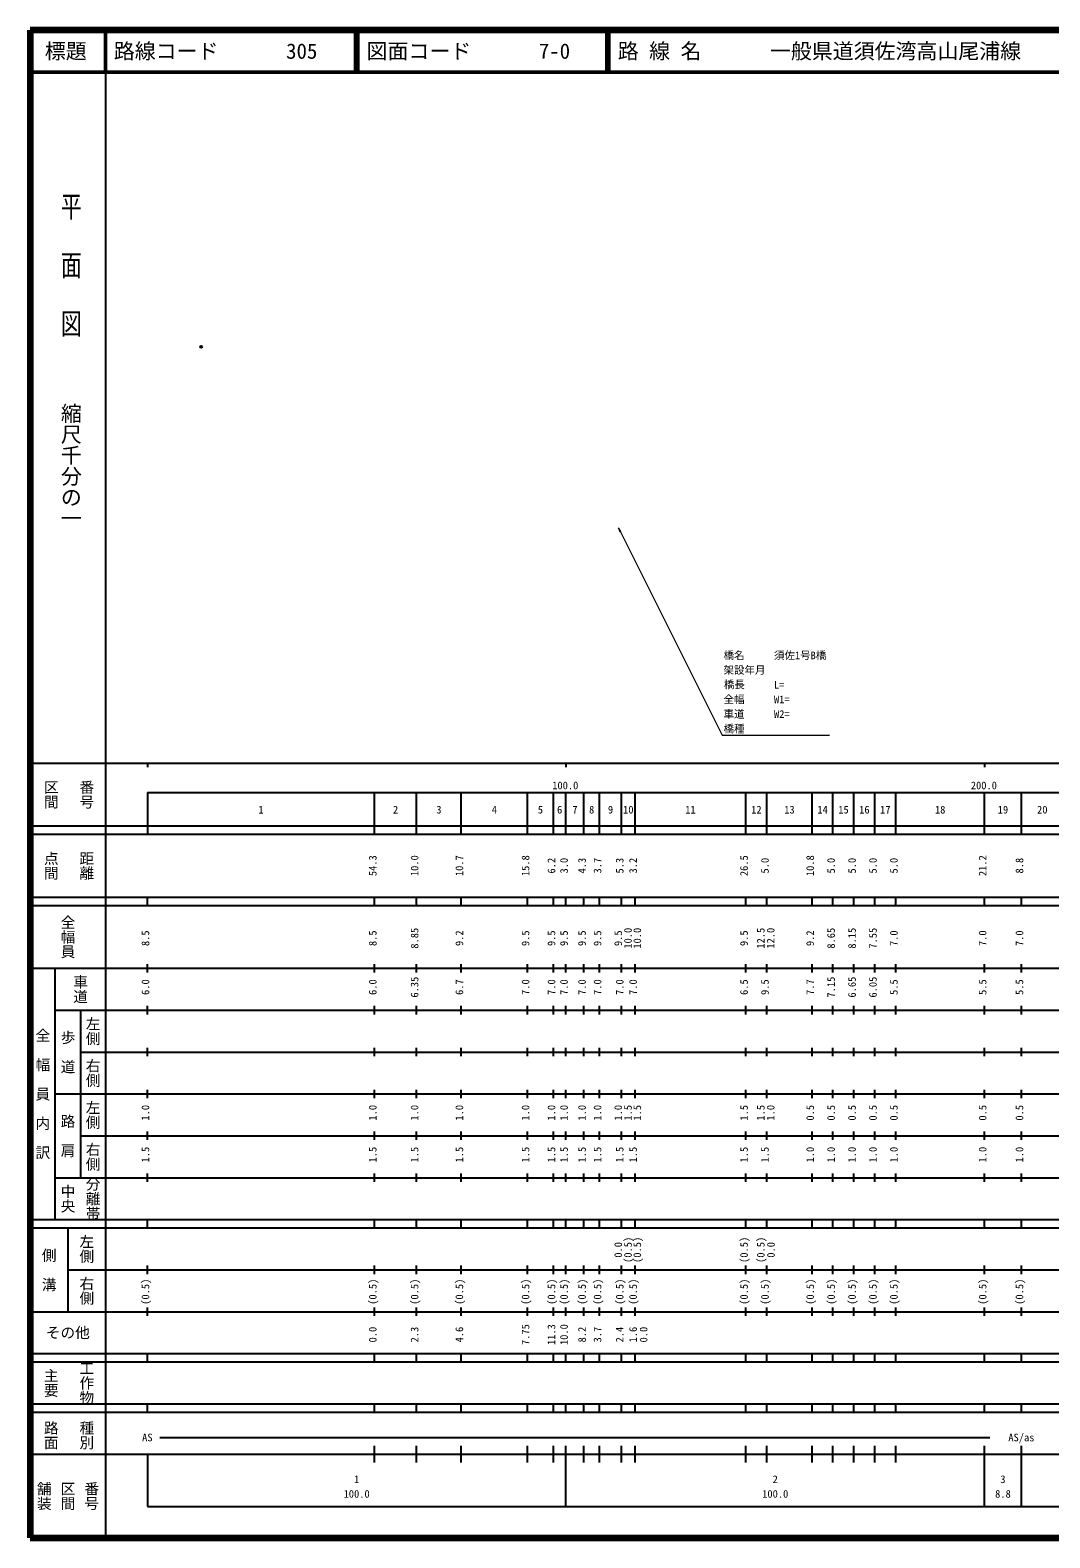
# Model space of a CAD drawing. Units: millimetres on the paper. Extents: x 40 to 680, y 20 to 380.
# Drawn here: x 40 to 283.6, y 20 to 380 of the extents above; entities that cross this region are included whole.
import ezdxf
from ezdxf.enums import TextEntityAlignment as Align

# ---------------------------------------------------------------- set-up
doc = ezdxf.new("R2010")
doc.units = ezdxf.units.MM
doc.header["$PDMODE"] = 32
doc.header["$PDSIZE"] = 0.5
for name, color, linetype in [('M-OTRS', 6, 'Continuous'), ('M-STR-STR1', 7, 'Continuous'), ('M-TTL-TXT', 7, 'Continuous')]:
    doc.layers.add(name, color=color, linetype=linetype)
for name, color, linetype, lineweight in [('M-TTL', 2, 'Continuous', 140), ('M-TTL-BAND', 7, 'Continuous', 25), ('M-TTL-LINE', 7, 'Continuous', 50)]:
    doc.layers.add(name, color=color, linetype=linetype, lineweight=lineweight)
doc.styles.add('@ＭＳ ゴシック', font='')
doc.styles.add('ＭＳ ゴシック', font='')
doc.styles.get('@ＭＳ ゴシック').set_extended_font_data('@MS Gothic')
doc.styles.get('ＭＳ ゴシック').set_extended_font_data('MS Gothic')

# ---------------------------------------------------------------- blocks, each defined once
blk = doc.blocks.new('open_arrow')
at = {"color": 0, "linetype": 'Continuous', "lineweight": -2}
blk.add_lwpolyline([(7.5, 1.25), (0, 0), (7.5, -1.25)], dxfattribs=at)

msp = doc.modelspace()

# ---------------------------------------------------------------- linework, layer by layer
at = {"layer": 'M-OTRS'}
msp.add_point((80.858, 304.379), dxfattribs=at)
at = {"layer": 'M-TTL'}
for p, q in [((40, 380), (40, 20)), ((680, 380), (40, 380)), ((40, 20), (680, 20))]:
    msp.add_line(p, q, dxfattribs=at)
at = {"layer": 'M-TTL', "color": 7, "lineweight": 13}
msp.add_lwpolyline([(180.552, 261.145), (205.297, 211.655), (230.944, 211.655)], dxfattribs=at)
at = {"layer": 'M-TTL-BAND'}
for p, q in [((58, 370), (58, 20)), ((40, 205), (579, 205)), ((68, 205), (68, 204)), ((168, 205), (168, 204)), ((268, 205), (268, 204)), ((68, 198), (579, 198)), ((68, 198), (68, 188)), ((122.3, 188), (122.3, 198)), ((132.3, 188), (132.3, 198)), ((143, 188), (143, 198)), ((158.8, 188), (158.8, 198)), ((165, 188), (165, 198)), ((168, 188), (168, 198)), ((172.3, 188), (172.3, 198)), ((176, 188), (176, 198)), ((181.3, 188), (181.3, 198)), ((184.5, 188), (184.5, 198)), ((211, 188), (211, 198)), ((216, 188), (216, 198)), ((226.8, 188), (226.8, 198)), ((231.8, 188), (231.8, 198)), ((236.8, 188), (236.8, 198)), ((241.8, 188), (241.8, 198)), ((246.8, 188), (246.8, 198)), ((268, 188), (268, 198)), ((276.8, 188), (276.8, 198)), ((40, 190), (579, 190)), ((40, 188), (579, 188)), ((40, 173), (579, 173)), ((68, 171), (68, 173)), ((122.3, 171), (122.3, 173)), ((132.3, 171), (132.3, 173)), ((143, 171), (143, 173)), ((158.8, 171), (158.8, 173)), ((165, 171), (165, 173)), ((168, 171), (168, 173)), ((172.3, 171), (172.3, 173)), ((176, 171), (176, 173)), ((181.3, 171), (181.3, 173)), ((184.5, 171), (184.5, 173)), ((211, 171), (211, 173)), ((216, 171), (216, 173)), ((226.8, 171), (226.8, 173)), ((231.8, 171), (231.8, 173)), ((236.8, 171), (236.8, 173)), ((241.8, 171), (241.8, 173)), ((246.8, 171), (246.8, 173)), ((268, 171), (268, 173)), ((276.8, 171), (276.8, 173)), ((40, 171), (579, 171)), ((40, 156), (579, 156)), ((46, 96), (46, 156)), ((68, 155), (68, 157)), ((122.3, 155), (122.3, 157)), ((132.3, 155), (132.3, 157)), ((143, 155), (143, 157)), ((158.8, 155), (158.8, 157)), ((165, 155), (165, 157)), ((168, 155), (168, 157)), ((172.3, 155), (172.3, 157)), ((176, 155), (176, 157)), ((181.3, 155), (181.3, 157)), ((184.5, 155), (184.5, 157)), ((211, 155), (211, 157)), ((216, 155), (216, 157)), ((226.8, 155), (226.8, 157)), ((231.8, 155), (231.8, 157)), ((236.8, 155), (236.8, 157)), ((241.8, 155), (241.8, 157)), ((246.8, 155), (246.8, 157)), ((268, 155), (268, 157)), ((276.8, 155), (276.8, 157)), ((46, 146), (579, 146)), ((52, 146), (52, 106)), ((68, 145), (68, 147)), ((122.3, 145), (122.3, 147)), ((132.3, 145), (132.3, 147)), ((143, 145), (143, 147)), ((158.8, 145), (158.8, 147)), ((165, 145), (165, 147)), ((168, 145), (168, 147)), ((172.3, 145), (172.3, 147)), ((176, 145), (176, 147)), ((181.3, 145), (181.3, 147)), ((184.5, 145), (184.5, 147)), ((211, 145), (211, 147)), ((216, 145), (216, 147)), ((226.8, 145), (226.8, 147)), ((231.8, 145), (231.8, 147)), ((236.8, 145), (236.8, 147)), ((241.8, 145), (241.8, 147)), ((246.8, 145), (246.8, 147)), ((268, 145), (268, 147)), ((276.8, 145), (276.8, 147)), ((68, 135), (68, 137)), ((122.3, 135), (122.3, 137)), ((132.3, 135), (132.3, 137)), ((143, 135), (143, 137)), ((158.8, 135), (158.8, 137)), ((165, 135), (165, 137)), ((168, 135), (168, 137)), ((172.3, 135), (172.3, 137)), ((176, 135), (176, 137)), ((181.3, 135), (181.3, 137)), ((184.5, 135), (184.5, 137)), ((211, 135), (211, 137)), ((216, 135), (216, 137)), ((226.8, 135), (226.8, 137)), ((231.8, 135), (231.8, 137)), ((236.8, 135), (236.8, 137)), ((241.8, 135), (241.8, 137)), ((246.8, 135), (246.8, 137)), ((268, 135), (268, 137)), ((276.8, 135), (276.8, 137)), ((52, 136), (579, 136)), ((46, 126), (579, 126)), ((68, 125), (68, 127)), ((122.3, 125), (122.3, 127)), ((132.3, 125), (132.3, 127)), ((143, 125), (143, 127)), ((158.8, 125), (158.8, 127)), ((165, 125), (165, 127)), ((168, 125), (168, 127)), ((172.3, 125), (172.3, 127)), ((176, 125), (176, 127)), ((181.3, 125), (181.3, 127)), ((184.5, 125), (184.5, 127)), ((211, 125), (211, 127)), ((216, 125), (216, 127)), ((226.8, 125), (226.8, 127)), ((231.8, 125), (231.8, 127)), ((236.8, 125), (236.8, 127)), ((241.8, 125), (241.8, 127)), ((246.8, 125), (246.8, 127)), ((268, 125), (268, 127)), ((276.8, 125), (276.8, 127)), ((52, 116), (579, 116)), ((68, 115), (68, 117)), ((122.3, 115), (122.3, 117)), ((132.3, 115), (132.3, 117)), ((143, 115), (143, 117)), ((158.8, 115), (158.8, 117)), ((165, 115), (165, 117)), ((168, 115), (168, 117)), ((172.3, 115), (172.3, 117)), ((176, 115), (176, 117)), ((181.3, 115), (181.3, 117)), ((184.5, 115), (184.5, 117)), ((211, 115), (211, 117)), ((216, 115), (216, 117)), ((226.8, 115), (226.8, 117)), ((231.8, 115), (231.8, 117)), ((236.8, 115), (236.8, 117)), ((241.8, 115), (241.8, 117)), ((246.8, 115), (246.8, 117)), ((268, 115), (268, 117)), ((276.8, 115), (276.8, 117)), ((46, 106), (579, 106)), ((68, 105), (68, 107)), ((122.3, 105), (122.3, 107)), ((132.3, 105), (132.3, 107)), ((143, 105), (143, 107)), ((158.8, 105), (158.8, 107)), ((165, 105), (165, 107)), ((168, 105), (168, 107)), ((172.3, 105), (172.3, 107)), ((176, 105), (176, 107)), ((181.3, 105), (181.3, 107)), ((184.5, 105), (184.5, 107)), ((211, 105), (211, 107)), ((216, 105), (216, 107)), ((226.8, 105), (226.8, 107)), ((231.8, 105), (231.8, 107)), ((236.8, 105), (236.8, 107)), ((241.8, 105), (241.8, 107)), ((246.8, 105), (246.8, 107)), ((268, 105), (268, 107)), ((276.8, 105), (276.8, 107)), ((40, 96), (579, 96)), ((40, 94), (579, 94)), ((49, 94), (49, 74)), ((68, 94), (68, 96)), ((122.3, 94), (122.3, 96)), ((132.3, 94), (132.3, 96)), ((143, 94), (143, 96)), ((158.8, 94), (158.8, 96)), ((165, 94), (165, 96)), ((168, 94), (168, 96)), ((172.3, 94), (172.3, 96)), ((176, 94), (176, 96)), ((181.3, 94), (181.3, 96)), ((184.5, 94), (184.5, 96)), ((211, 94), (211, 96)), ((216, 94), (216, 96)), ((226.8, 94), (226.8, 96)), ((231.8, 94), (231.8, 96)), ((236.8, 94), (236.8, 96)), ((241.8, 94), (241.8, 96)), ((246.8, 94), (246.8, 96)), ((268, 94), (268, 96)), ((276.8, 94), (276.8, 96)), ((49, 84), (579, 84)), ((68, 83), (68, 85)), ((122.3, 83), (122.3, 85)), ((132.3, 83), (132.3, 85)), ((143, 83), (143, 85)), ((158.8, 83), (158.8, 85)), ((165, 83), (165, 85)), ((168, 83), (168, 85)), ((172.3, 83), (172.3, 85)), ((176, 83), (176, 85)), ((181.3, 83), (181.3, 85)), ((184.5, 83), (184.5, 85)), ((211, 83), (211, 85)), ((216, 83), (216, 85)), ((226.8, 83), (226.8, 85)), ((231.8, 83), (231.8, 85)), ((236.8, 83), (236.8, 85)), ((241.8, 83), (241.8, 85)), ((246.8, 83), (246.8, 85)), ((268, 83), (268, 85)), ((276.8, 83), (276.8, 85)), ((40, 74), (579, 74)), ((68, 73), (68, 75)), ((122.3, 73), (122.3, 75)), ((132.3, 73), (132.3, 75)), ((143, 73), (143, 75)), ((158.8, 73), (158.8, 75)), ((165, 73), (165, 75)), ((168, 73), (168, 75)), ((172.3, 73), (172.3, 75)), ((176, 73), (176, 75)), ((181.3, 73), (181.3, 75)), ((184.5, 73), (184.5, 75)), ((211, 73), (211, 75)), ((216, 73), (216, 75)), ((226.8, 73), (226.8, 75)), ((231.8, 73), (231.8, 75)), ((236.8, 73), (236.8, 75)), ((241.8, 73), (241.8, 75)), ((246.8, 73), (246.8, 75)), ((268, 73), (268, 75)), ((276.8, 73), (276.8, 75)), ((40, 64), (579, 64)), ((40, 62), (579, 62)), ((68, 62), (68, 64)), ((122.3, 62), (122.3, 64)), ((132.3, 62), (132.3, 64)), ((143, 62), (143, 64)), ((158.8, 62), (158.8, 64)), ((165, 62), (165, 64)), ((168, 62), (168, 64)), ((172.3, 62), (172.3, 64)), ((176, 62), (176, 64)), ((181.3, 62), (181.3, 64)), ((184.5, 62), (184.5, 64)), ((211, 62), (211, 64)), ((216, 62), (216, 64)), ((226.8, 62), (226.8, 64)), ((231.8, 62), (231.8, 64)), ((236.8, 62), (236.8, 64)), ((241.8, 62), (241.8, 64)), ((246.8, 62), (246.8, 64)), ((268, 62), (268, 64)), ((276.8, 62), (276.8, 64)), ((40, 52), (579, 52)), ((68, 50), (68, 52)), ((122.3, 50), (122.3, 52)), ((132.3, 50), (132.3, 52)), ((143, 50), (143, 52)), ((158.8, 50), (158.8, 52)), ((165, 50), (165, 52)), ((168, 50), (168, 52)), ((172.3, 50), (172.3, 52)), ((176, 50), (176, 52)), ((181.3, 50), (181.3, 52)), ((184.5, 50), (184.5, 52)), ((211, 50), (211, 52)), ((216, 50), (216, 52)), ((226.8, 50), (226.8, 52)), ((231.8, 50), (231.8, 52)), ((236.8, 50), (236.8, 52)), ((241.8, 50), (241.8, 52)), ((246.8, 50), (246.8, 52)), ((268, 50), (268, 52)), ((276.8, 50), (276.8, 52)), ((40, 50), (579, 50)), ((71, 44), (269.3, 44)), ((40, 40), (579, 40)), ((68, 40), (68, 27.5)), ((122.3, 38), (122.3, 42)), ((132.3, 38), (132.3, 42)), ((143, 38), (143, 42)), ((158.8, 38), (158.8, 42)), ((165, 38), (165, 42)), ((168, 27.5), (168, 42)), ((172.3, 38), (172.3, 42)), ((176, 38), (176, 42)), ((181.3, 38), (181.3, 42)), ((184.5, 38), (184.5, 42)), ((211, 38), (211, 42)), ((216, 38), (216, 42)), ((226.8, 38), (226.8, 42)), ((231.8, 38), (231.8, 42)), ((236.8, 38), (236.8, 42)), ((241.8, 38), (241.8, 42)), ((246.8, 38), (246.8, 42)), ((268, 27.5), (268, 42)), ((276.8, 27.5), (276.8, 42)), ((68, 27.5), (579, 27.5))]:
    msp.add_line(p, q, dxfattribs=at)
at = {"layer": 'M-TTL-LINE'}
for p, q in [((58, 380), (58, 370)), ((117.75, 380), (117.75, 370)), ((118.25, 380), (118.25, 370)), ((177.75, 380), (177.75, 370)), ((178.25, 380), (178.25, 370)), ((40, 370), (680, 370))]:
    msp.add_line(p, q, dxfattribs=at)

# ---------------------------------------------------------------- block references
at = {"layer": 'M-TTL', "color": 7, "lineweight": 13, "xscale": 0.133, "yscale": 0.133, "rotation": 296.6}
msp.add_blockref('open_arrow', (180.552, 261.145), dxfattribs=at)

# ---------------------------------------------------------------- texts
at = {"layer": 'M-STR-STR1', "style": 'ＭＳ ゴシック'}
for s, p in [('橋名', (205.655, 229.238)), ('須佐1号B橋', (217.7, 229.238)), ('架設年月', (205.655, 225.738)), ('橋長', (205.723, 222.289)), ('L=', (217.7, 222.238)), ('全幅', (205.655, 218.738)), ('W1=', (217.7, 218.738)), ('車道', (205.655, 215.238)), ('W2=', (217.7, 215.238)), ('橋種', (205.655, 211.738))]:
    msp.add_text(s, height=1.833, dxfattribs=at).set_placement(p, align=Align.BOTTOM_LEFT)
at = {"layer": 'M-TTL-BAND', "style": '@ＭＳ ゴシック', "width": 1.4}
msp.add_text('平  面  図', height=3.666, rotation=270, dxfattribs=at).set_placement((49.777, 306.475), align=Align.MIDDLE_RIGHT)
at = {"layer": 'M-TTL-BAND', "style": '@ＭＳ ゴシック'}
msp.add_text('縮尺千分の一', height=3.666, rotation=270, dxfattribs=at).set_placement((49.777, 261.03), align=Align.MIDDLE_RIGHT)
for s, p in [('区間', (45, 197.5)), ('番号', (53.5, 197.5)), ('点間', (45, 180.5)), ('距離', (53.5, 180.5)), ('全幅員', (49, 163.5)), ('車道', (52, 151)), ('左側', (55, 141)), ('全\u3000幅\u3000員\u3000内\u3000訳', (43, 126)), ('歩\u3000道', (49, 136)), ('右側', (55, 131)), ('左側', (55, 121)), ('路\u3000肩', (49, 116)), ('右側', (55, 111)), ('分離帯', (55, 101)), ('中央', (49, 101)), ('左側', (53.5, 89)), ('側\u3000溝', (44.5, 84)), ('右側', (53.5, 79)), ('工作物', (53.5, 57)), ('主要', (45, 57)), ('路面', (45, 44.5)), ('種別', (53.5, 44.5)), ('舗装', (43.333, 30)), ('区間', (49, 30)), ('番号', (54.667, 30))]:
    msp.add_text(s, height=2.566, rotation=270, dxfattribs=at).set_placement(p, align=Align.MIDDLE_CENTER)
at = {"layer": 'M-TTL-BAND', "style": 'ＭＳ ゴシック'}
for s, p in [('100.0', (167.844, 198.195)), ('200.0', (267.844, 198.195)), ('1', (95.15, 192.405)), ('2', (127.3, 192.405)), ('3', (137.65, 192.405)), ('4', (150.9, 192.405)), ('5', (161.9, 192.405)), ('6', (166.5, 192.405)), ('7', (170.15, 192.405)), ('8', (174.15, 192.405)), ('9', (178.65, 192.405)), ('10', (182.9, 192.405)), ('11', (197.75, 192.405)), ('12', (213.5, 192.405)), ('13', (221.4, 192.405)), ('14', (229.3, 192.405)), ('15', (234.3, 192.405)), ('16', (239.3, 192.405)), ('17', (244.3, 192.405)), ('18', (257.4, 192.405)), ('19', (272.4, 192.405)), ('20', (281.8, 192.405)), ('AS', (68, 42.5)), ('AS/as', (276.8, 42.5)), ('1', (118, 32.523)), ('2', (218, 32.523)), ('3', (272.4, 32.523)), ('100.0', (118, 29.033)), ('100.0', (218, 29.033)), ('8.8', (272.4, 29.033))]:
    msp.add_text(s, height=1.833, dxfattribs=at).set_placement(p, align=Align.BOTTOM_CENTER)
for s, p in [('54.3', (123.3, 180.5)), ('10.0', (133.3, 180.5)), ('10.7', (144, 180.5)), ('15.8', (159.8, 180.5)), ('6.2', (166, 180.5)), ('3.0', (169, 180.5)), ('4.3', (173.3, 180.5)), ('3.7', (177, 180.5)), ('5.3', (182.3, 180.5)), ('3.2', (185.5, 180.5)), ('26.5', (212, 180.5)), ('5.0', (217, 180.5)), ('10.8', (227.8, 180.5)), ('5.0', (232.8, 180.5)), ('5.0', (237.8, 180.5)), ('5.0', (242.8, 180.5)), ('5.0', (247.8, 180.5)), ('21.2', (269, 180.5)), ('8.8', (277.8, 180.5)), ('8.5', (69, 163.174)), ('8.5', (123.3, 163.174)), ('8.85', (133.3, 163.174)), ('9.2', (144, 163.174)), ('9.5', (159.8, 163.174)), ('9.5', (166, 163.174)), ('9.5', (169, 163.174)), ('9.5', (173.3, 163.174)), ('9.5', (177, 163.174)), ('9.5', (181.943, 163.174)), ('10.0', (184.277, 163.174)), ('10.0', (186.5, 163.174)), ('9.5', (212, 163.174)), ('12.5', (216, 163.174)), ('12.0', (218.37, 163.174)), ('9.2', (227.8, 163.174)), ('8.65', (232.8, 163.174)), ('8.15', (237.8, 163.174)), ('7.55', (242.8, 163.174)), ('7.0', (247.8, 163.174)), ('7.0', (269, 163.174)), ('7.0', (277.8, 163.174)), ('6.0', (69, 151.5)), ('6.0', (123.3, 151.5)), ('6.35', (133.3, 151.5)), ('6.7', (144, 151.5)), ('7.0', (159.8, 151.5)), ('7.0', (166, 151.5)), ('7.0', (169, 151.5)), ('7.0', (173.3, 151.5)), ('7.0', (177, 151.5)), ('7.0', (182.3, 151.5)), ('7.0', (185.5, 151.5)), ('6.5', (212, 151.5)), ('9.5', (217, 151.5)), ('7.7', (227.8, 151.5)), ('7.15', (232.8, 151.5)), ('6.65', (237.8, 151.5)), ('6.05', (242.8, 151.5)), ('5.5', (247.8, 151.5)), ('5.5', (269, 151.5)), ('5.5', (277.8, 151.5)), ('1.0', (69, 121.5)), ('1.0', (123.3, 121.5)), ('1.0', (133.3, 121.5)), ('1.0', (144, 121.5)), ('1.0', (159.8, 121.5)), ('1.0', (166, 121.5)), ('1.0', (169, 121.5)), ('1.0', (173.3, 121.5)), ('1.0', (177, 121.5)), ('1.0', (181.943, 121.5)), ('1.5', (184.277, 121.5)), ('1.5', (186.5, 121.5)), ('1.5', (212, 121.5)), ('1.5', (216, 121.5)), ('1.0', (218.37, 121.5)), ('0.5', (227.8, 121.5)), ('0.5', (232.8, 121.5)), ('0.5', (237.8, 121.5)), ('0.5', (242.8, 121.5)), ('0.5', (247.8, 121.5)), ('0.5', (269, 121.5)), ('0.5', (277.8, 121.5)), ('1.5', (69, 111.5)), ('1.5', (123.3, 111.5)), ('1.5', (133.3, 111.5)), ('1.5', (144, 111.5)), ('1.5', (159.8, 111.5)), ('1.5', (166, 111.5)), ('1.5', (169, 111.5)), ('1.5', (173.3, 111.5)), ('1.5', (177, 111.5)), ('1.5', (182.3, 111.5)), ('1.5', (185.5, 111.5)), ('1.5', (212, 111.5)), ('1.5', (217, 111.5)), ('1.0', (227.8, 111.5)), ('1.0', (232.8, 111.5)), ('1.0', (237.8, 111.5)), ('1.0', (242.8, 111.5)), ('1.0', (247.8, 111.5)), ('1.0', (269, 111.5)), ('1.0', (277.8, 111.5)), ('0.0', (181.943, 88.764)), ('(0.5)', (184.277, 88.764)), ('(0.5)', (186.5, 88.764)), ('(0.5)', (212, 88.764)), ('(0.5)', (216, 88.764)), ('0.0', (218.431, 88.764)), ('(0.5)', (69, 78.764)), ('(0.5)', (123.3, 78.764)), ('(0.5)', (133.3, 78.764)), ('(0.5)', (144, 78.764)), ('(0.5)', (159.8, 78.764)), ('(0.5)', (166, 78.764)), ('(0.5)', (169, 78.764)), ('(0.5)', (173.3, 78.764)), ('(0.5)', (177, 78.764)), ('(0.5)', (182.3, 78.764)), ('(0.5)', (185.5, 78.764)), ('(0.5)', (212, 78.764)), ('(0.5)', (217, 78.764)), ('(0.5)', (227.8, 78.764)), ('(0.5)', (232.8, 78.764)), ('(0.5)', (237.8, 78.764)), ('(0.5)', (242.8, 78.764)), ('(0.5)', (247.8, 78.764)), ('(0.5)', (269, 78.764)), ('(0.5)', (277.8, 78.764)), ('0.0', (123.3, 68.529)), ('2.3', (133.3, 68.529)), ('4.6', (144, 68.529)), ('7.75', (159.8, 68.529)), ('11.3', (166, 68.529)), ('10.0', (169, 68.529)), ('8.2', (173.3, 68.529)), ('3.7', (177, 68.529)), ('2.4', (182.3, 68.529)), ('1.6', (185.5, 68.529)), ('0.0', (188.011, 68.529))]:
    msp.add_text(s, height=1.833, rotation=90, dxfattribs=at).set_placement(p, align=Align.BOTTOM_CENTER)
msp.add_text('その他', height=2.566, dxfattribs=at).set_placement((49, 69), align=Align.MIDDLE_CENTER)
at = {"layer": 'M-TTL-TXT', "style": 'ＭＳ ゴシック'}
msp.add_text('標題', height=3.666, dxfattribs=at).set_placement((48.5, 375), align=Align.MIDDLE_CENTER)
for s, p in [('路線コード', (60, 375)), ('305', (101.142, 375)), ('図面コード', (120.38, 375)), ('7-0', (161.521, 375)), ('路 線 名', (180.38, 375)), ('一般県道須佐湾高山尾浦線', (216.734, 375))]:
    msp.add_text(s, height=3.666, dxfattribs=at).set_placement(p, align=Align.MIDDLE_LEFT)

doc.saveas('drawing.dxf')
